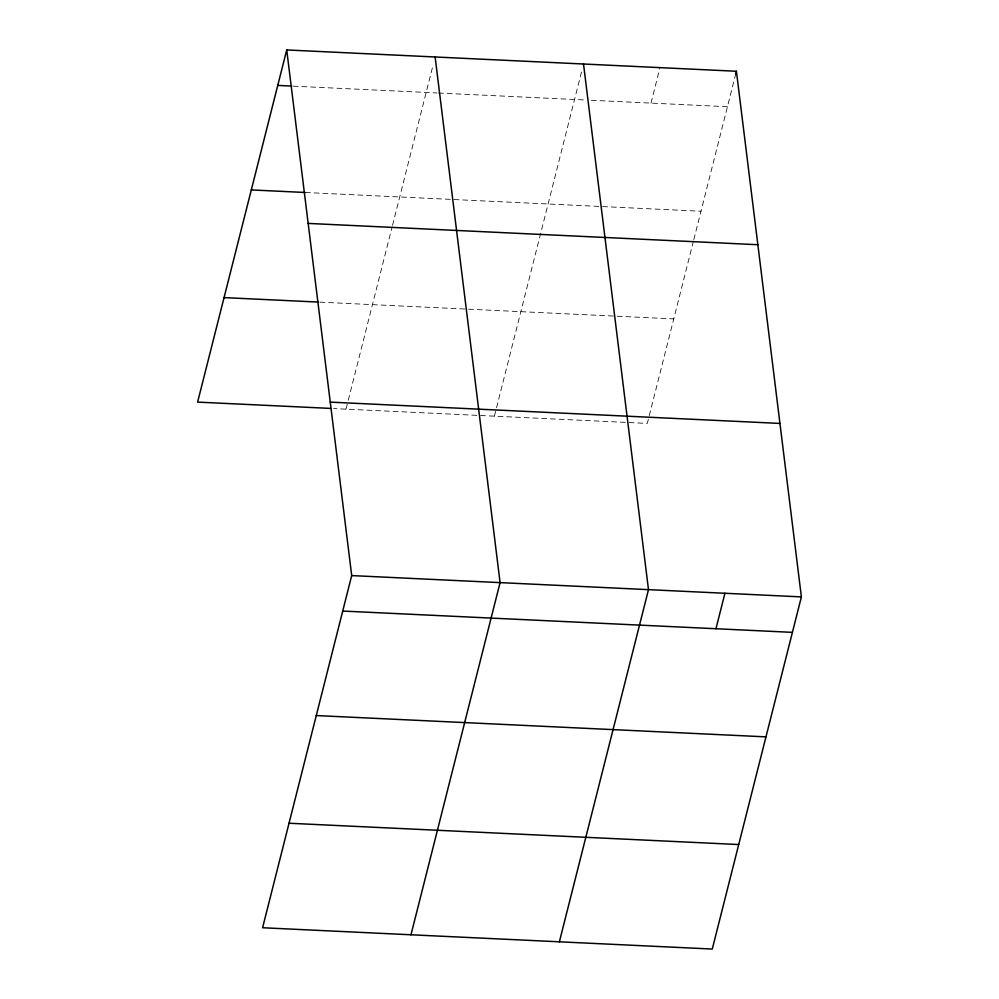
<?xml version="1.0" encoding="UTF-8"?>
<svg xmlns="http://www.w3.org/2000/svg" width="999" height="999" viewBox="0 0 999 999"><rect width="100%" height="100%" fill="white"/><g stroke="black" fill="none" stroke-linecap="round" stroke-linejoin="round"><path stroke-width="0.75" stroke-dasharray="5 3.75" d="M346.016 409.14L347.902 401.673M348.276 400.187L392.132 226.873M392.52 225.374L433.254 64.373M494.405 416.171L582.03 69.93M650.998 103.109L659.964 67.632M693.431 241.146L647.302 423.414L333.654 408.554M693.806 239.648L735.664 74.213M293.207 86.151L436.975 92.957M438.511 93.032L585.252 99.987M591.358 100.275L727.434 106.731M305.407 192.495L700.998 211.239M319.905 302.148L615.646 316.159M617.182 316.233L673.751 318.906"/><path stroke-width="1.5" d="M286.725 49.95L351.698 575.586L262.587 927.746L712.275 949.05L801.385 596.89L736.413 71.254L286.725 49.95L197.615 402.11L330.557 408.404M410.976 934.777L500.087 582.617L435.127 56.98M735.664 74.213L736.413 71.254M559.378 941.807L648.488 589.647L583.516 64.011M715.958 628.733L724.937 593.269M277.759 85.415L291.671 86.076M251.311 189.922L305.407 192.495M308.167 223.414L757.854 244.718M224.063 297.602L318.356 302.073M330.257 402.122L779.944 423.426M351.698 575.586L801.385 596.89M342.719 611.051L792.407 632.355M316.271 715.559L765.958 736.862M289.036 823.238L738.711 844.542"/></g></svg>
